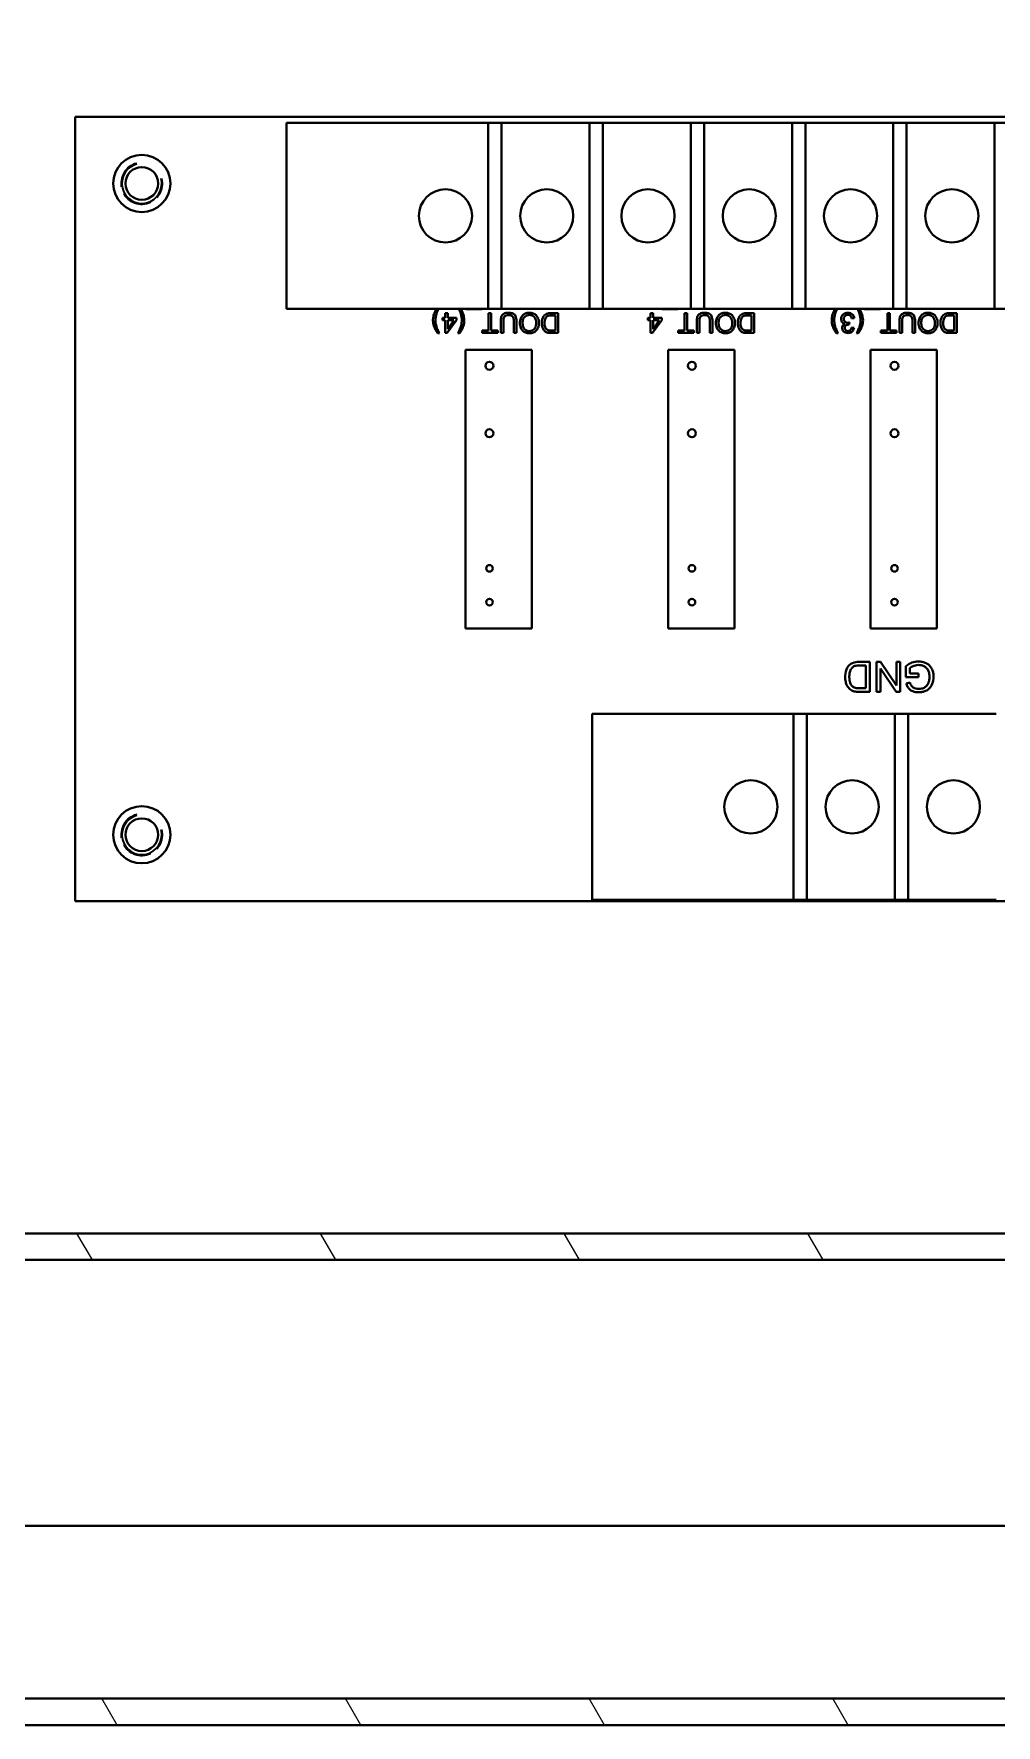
# Model space of a CAD drawing. Header units: millimetres. Extents: x 0 to 5945, y 0 to 4205.
# Drawn here: x 1571.6 to 1644, y 251.5 to 378.8 of the extents above; entities that cross this region are included whole.
import ezdxf

# ---------------------------------------------------------------- set-up
doc = ezdxf.new("R2010")
doc.units = ezdxf.units.MM
doc.header["$LTSCALE"] = 5
doc.linetypes.add('DASHED', pattern=[0.2067, 0.1654, -0.0413])
for name, color, linetype, lineweight in [('가려진 것(ISO)', 2, 'DASHED', 18), ('가시적인 것(ISO)', 3, 'Continuous', 40), ('가시적인 좁은 것(ISO)', 3, 'Continuous', 35), ('해치(ISO)', 7, 'Continuous', 18)]:
    doc.layers.add(name, color=color, linetype=linetype, lineweight=lineweight)

msp = doc.modelspace()

# ---------------------------------------------------------------- hatches: boundary and pattern name
at = {"layer": '해치(ISO)'}
h = msp.add_hatch(dxfattribs=at)
h.set_pattern_fill('ANSI31', color=256, scale=127, angle=75.00018, style=0)
h.set_pattern_definition([(120.0002, (0, 0), (-13.74813, -7.93754), [])])
h.paths.add_polyline_path([(1491.737, 251.541), (2021.737, 251.541), (2021.737, 921.541), (1491.737, 921.541), (1491.737, 861.541), (1491.737, 801.541), (1491.737, 371.541), (1491.737, 311.541)])
h.paths.add_polyline_path([(1493.737, 919.541), (2019.737, 919.541), (2019.737, 253.541), (1493.737, 253.541)], flags=0)
h.paths.add_polyline_path([(1526.737, 286.541), (1986.737, 286.541), (1986.737, 342.041), (1986.737, 361.041), (1986.737, 812.041), (1986.737, 831.041), (1986.737, 886.541), (1526.737, 886.541)])
h.paths.add_polyline_path([(1528.737, 884.541), (1984.737, 884.541), (1984.737, 831.041), (1984.737, 812.041), (1984.737, 361.041), (1984.737, 342.041), (1984.737, 288.541), (1528.737, 288.541)], flags=0)

# ---------------------------------------------------------------- linework, layer by layer
at = {"layer": '가려진 것(ISO)', "ltscale": 2.839803}
for centre in [(1579.737, 367.541), (1579.737, 318.541)]:
    msp.add_arc(centre, 1.582, 103.90743, 13.90743, dxfattribs=at)
at = {"layer": '가시적인 것(ISO)'}
for p, q in [((1574.737, 372.541), (1574.737, 313.541)), ((1744.737, 372.541), (1574.737, 372.541)), ((1605.807, 372.101), (1590.637, 372.101)), ((1590.637, 372.101), (1590.637, 358.101)), ((1605.807, 372.101), (1605.807, 358.101)), ((1606.807, 372.101), (1605.807, 372.101)), ((1606.807, 358.101), (1606.807, 372.101)), ((1613.427, 372.101), (1606.807, 372.101)), ((1613.427, 372.101), (1613.427, 358.101)), ((1614.427, 372.101), (1613.427, 372.101)), ((1614.427, 358.101), (1614.427, 372.101)), ((1621.047, 372.101), (1614.427, 372.101)), ((1621.047, 372.101), (1621.047, 358.101)), ((1622.047, 372.101), (1621.047, 372.101)), ((1622.047, 358.101), (1622.047, 372.101)), ((1628.667, 372.101), (1622.047, 372.101)), ((1628.667, 372.101), (1628.667, 358.101)), ((1629.667, 372.101), (1628.667, 372.101)), ((1629.667, 358.101), (1629.667, 372.101)), ((1636.287, 372.101), (1629.667, 372.101)), ((1636.287, 372.101), (1636.287, 358.101)), ((1637.287, 372.101), (1636.287, 372.101)), ((1637.287, 358.101), (1637.287, 372.101)), ((1643.907, 372.101), (1637.287, 372.101)), ((1643.907, 372.101), (1643.907, 358.101)), ((1644.907, 372.101), (1643.907, 372.101)), ((1590.637, 358.101), (1605.807, 358.101)), ((1602.759, 357.791), (1602.575, 357.791)), ((1602.575, 357.791), (1602.575, 357.432)), ((1602.759, 357.432), (1602.759, 357.791)), ((1604.109, 358.101), (1604.109, 358.075)), ((1604.109, 358.075), (1605.33, 358.075)), ((1605.33, 358.075), (1605.33, 358.101)), ((1605.807, 358.101), (1606.807, 358.101)), ((1606.036, 357.791), (1605.837, 357.791)), ((1605.837, 357.791), (1605.837, 356.468)), ((1606.036, 356.468), (1606.036, 357.791)), ((1606.807, 358.101), (1613.427, 358.101)), ((1611.075, 357.791), (1610.534, 357.791)), ((1610.556, 357.614), (1610.877, 357.614)), ((1610.877, 357.614), (1610.877, 356.468)), ((1611.075, 356.291), (1611.075, 357.791)), ((1613.427, 358.101), (1614.427, 358.101)), ((1614.427, 358.101), (1621.047, 358.101)), ((1618.207, 357.791), (1618.022, 357.791)), ((1618.022, 357.791), (1618.022, 357.432)), ((1618.207, 357.432), (1618.207, 357.791)), ((1618.859, 358.101), (1618.859, 358.075)), ((1618.859, 358.075), (1620.08, 358.075)), ((1620.08, 358.075), (1620.08, 358.101)), ((1620.786, 357.791), (1620.587, 357.791)), ((1620.587, 357.791), (1620.587, 356.468)), ((1620.786, 356.468), (1620.786, 357.791)), ((1621.047, 358.101), (1622.047, 358.101)), ((1622.047, 358.101), (1628.667, 358.101)), ((1625.825, 357.791), (1625.284, 357.791)), ((1625.306, 357.614), (1625.627, 357.614)), ((1625.627, 357.614), (1625.627, 356.468)), ((1625.825, 356.291), (1625.825, 357.791)), ((1628.667, 358.101), (1629.667, 358.101)), ((1629.667, 358.101), (1636.287, 358.101)), ((1634.109, 358.101), (1634.109, 358.075)), ((1634.109, 358.075), (1635.33, 358.075)), ((1635.33, 358.075), (1635.33, 358.101)), ((1636.036, 357.791), (1635.837, 357.791)), ((1635.837, 357.791), (1635.837, 356.468)), ((1636.036, 356.468), (1636.036, 357.791)), ((1636.287, 358.101), (1637.287, 358.101)), ((1637.287, 358.101), (1643.907, 358.101)), ((1641.075, 357.791), (1640.534, 357.791)), ((1640.556, 357.614), (1640.877, 357.614)), ((1640.877, 357.614), (1640.877, 356.468)), ((1641.075, 356.291), (1641.075, 357.791)), ((1643.907, 358.101), (1644.907, 358.101)), ((1602.575, 357.432), (1602.373, 357.432)), ((1602.373, 357.432), (1602.373, 357.263)), ((1602.373, 357.263), (1602.575, 357.263)), ((1602.575, 357.263), (1602.575, 356.291)), ((1602.726, 356.291), (1603.41, 357.263)), ((1603.41, 357.432), (1602.759, 357.432)), ((1602.759, 356.586), (1602.759, 357.263)), ((1602.759, 357.263), (1603.229, 357.263)), ((1603.229, 357.263), (1602.759, 356.586)), ((1603.41, 357.263), (1603.41, 357.432)), ((1605.837, 356.468), (1605.341, 356.468)), ((1605.341, 356.468), (1605.341, 356.291)), ((1606.53, 356.468), (1606.036, 356.468)), ((1606.53, 356.291), (1606.53, 356.468)), ((1606.748, 357.158), (1606.748, 356.291)), ((1606.947, 356.291), (1606.947, 357.157)), ((1607.729, 357.157), (1607.729, 356.291)), ((1607.928, 356.291), (1607.928, 357.158)), ((1610.877, 356.468), (1610.561, 356.468)), ((1618.022, 357.432), (1617.82, 357.432)), ((1617.82, 357.432), (1617.82, 357.263)), ((1617.82, 357.263), (1618.022, 357.263)), ((1618.022, 357.263), (1618.022, 356.291)), ((1618.173, 356.291), (1618.857, 357.263)), ((1618.857, 357.432), (1618.207, 357.432)), ((1618.207, 356.586), (1618.207, 357.263)), ((1618.207, 357.263), (1618.676, 357.263)), ((1618.676, 357.263), (1618.207, 356.586)), ((1618.857, 357.263), (1618.857, 357.432)), ((1620.587, 356.468), (1620.091, 356.468)), ((1620.091, 356.468), (1620.091, 356.291)), ((1621.28, 356.468), (1620.786, 356.468)), ((1621.28, 356.291), (1621.28, 356.468)), ((1621.498, 357.158), (1621.498, 356.291)), ((1621.697, 356.291), (1621.697, 357.157)), ((1622.479, 357.157), (1622.479, 356.291)), ((1622.678, 356.291), (1622.678, 357.158)), ((1625.627, 356.468), (1625.311, 356.468)), ((1632.965, 356.919), (1632.984, 357.08)), ((1633.33, 356.674), (1633.146, 356.707)), ((1633.164, 357.369), (1633.348, 357.393)), ((1635.837, 356.468), (1635.341, 356.468)), ((1635.341, 356.468), (1635.341, 356.291)), ((1636.53, 356.468), (1636.036, 356.468)), ((1636.53, 356.291), (1636.53, 356.468)), ((1636.748, 357.158), (1636.748, 356.291)), ((1636.947, 356.291), (1636.947, 357.157)), ((1637.729, 357.157), (1637.729, 356.291)), ((1637.928, 356.291), (1637.928, 357.158)), ((1640.877, 356.468), (1640.561, 356.468)), ((1602.013, 356.266), (1602.144, 356.266)), ((1602.575, 356.291), (1602.726, 356.291)), ((1603.511, 356.266), (1603.643, 356.266)), ((1605.341, 356.291), (1606.53, 356.291)), ((1606.748, 356.291), (1606.947, 356.291)), ((1607.729, 356.291), (1607.928, 356.291)), ((1610.559, 356.291), (1611.075, 356.291)), ((1618.022, 356.291), (1618.173, 356.291)), ((1620.091, 356.291), (1621.28, 356.291)), ((1621.498, 356.291), (1621.697, 356.291)), ((1622.479, 356.291), (1622.678, 356.291)), ((1625.309, 356.291), (1625.825, 356.291)), ((1632.013, 356.266), (1632.144, 356.266)), ((1633.511, 356.266), (1633.643, 356.266)), ((1635.341, 356.291), (1636.53, 356.291)), ((1636.748, 356.291), (1636.947, 356.291)), ((1637.729, 356.291), (1637.928, 356.291)), ((1640.559, 356.291), (1641.075, 356.291)), ((1609.094, 355.033), (1604.098, 355.033)), ((1604.098, 355.033), (1604.098, 334.043)), ((1609.094, 334.043), (1609.094, 355.033)), ((1624.334, 355.033), (1619.338, 355.033)), ((1619.338, 355.033), (1619.338, 334.043)), ((1624.334, 334.043), (1624.334, 355.033)), ((1639.574, 355.033), (1634.578, 355.033)), ((1634.578, 355.033), (1634.578, 334.043)), ((1639.574, 334.043), (1639.574, 355.033)), ((1604.098, 334.043), (1609.094, 334.043)), ((1619.338, 334.043), (1624.334, 334.043)), ((1634.578, 334.043), (1639.574, 334.043)), ((1634.529, 331.541), (1633.716, 331.541)), ((1633.75, 331.275), (1634.23, 331.275)), ((1634.23, 331.275), (1634.23, 329.557)), ((1634.529, 329.291), (1634.529, 331.541)), ((1635.333, 331.541), (1635.028, 331.541)), ((1635.028, 331.541), (1635.028, 329.291)), ((1635.313, 329.291), (1635.313, 331.057)), ((1635.313, 331.057), (1636.496, 329.291)), ((1636.516, 329.775), (1635.333, 331.541)), ((1636.801, 331.541), (1636.516, 331.541)), ((1636.516, 331.541), (1636.516, 329.775)), ((1636.801, 329.291), (1636.801, 331.541)), ((1637.238, 331.227), (1637.238, 330.394)), ((1637.53, 330.66), (1637.53, 331.076)), ((1637.238, 330.394), (1638.19, 330.394)), ((1637.54, 329.994), (1637.273, 329.92)), ((1638.19, 330.66), (1637.53, 330.66)), ((1638.19, 330.394), (1638.19, 330.66)), ((1633.754, 329.291), (1634.529, 329.291)), ((1634.23, 329.557), (1633.757, 329.557)), ((1635.028, 329.291), (1635.313, 329.291)), ((1636.496, 329.291), (1636.801, 329.291)), ((1613.637, 327.631), (1613.637, 313.631)), ((1628.787, 327.631), (1613.637, 327.631)), ((1628.787, 327.631), (1628.787, 313.631)), ((1629.787, 327.631), (1628.787, 327.631)), ((1629.787, 313.631), (1629.787, 327.631)), ((1636.407, 327.631), (1629.787, 327.631)), ((1636.407, 327.631), (1636.407, 313.631)), ((1637.407, 327.631), (1636.407, 327.631)), ((1637.407, 313.631), (1637.407, 327.631)), ((1644.027, 327.631), (1637.407, 327.631)), ((1574.737, 313.541), (1744.737, 313.541)), ((1613.637, 313.631), (1628.787, 313.631)), ((1628.787, 313.631), (1629.787, 313.631)), ((1629.787, 313.631), (1636.407, 313.631)), ((1636.407, 313.631), (1637.407, 313.631)), ((1637.407, 313.631), (1644.027, 313.631)), ((1984.737, 288.541), (1528.737, 288.541)), ((1526.737, 286.541), (1986.737, 286.541)), ((1506.737, 266.541), (2006.737, 266.541)), ((2019.737, 253.541), (1493.737, 253.541)), ((1491.737, 251.541), (2021.737, 251.541))]:
    msp.add_line(p, q, dxfattribs=at)
for centre, radius in [((1579.737, 367.541), 2.15), ((1579.737, 367.541), 1.23), ((1602.587, 365.101), 2), ((1610.207, 365.101), 2), ((1617.827, 365.101), 2), ((1625.447, 365.101), 2), ((1633.067, 365.101), 2), ((1640.687, 365.101), 2), ((1605.897, 353.821), 0.3), ((1621.137, 353.821), 0.3), ((1636.377, 353.821), 0.3), ((1605.897, 348.741), 0.3), ((1621.137, 348.741), 0.3), ((1636.377, 348.741), 0.3), ((1605.897, 338.581), 0.25), ((1621.137, 338.581), 0.25), ((1636.377, 338.581), 0.25), ((1605.897, 336.041), 0.25), ((1621.137, 336.041), 0.25), ((1636.377, 336.041), 0.25), ((1625.567, 320.631), 2), ((1633.187, 320.631), 2), ((1640.807, 320.631), 2), ((1579.737, 318.541), 2.15), ((1579.737, 318.541), 1.23)]:
    msp.add_circle(centre, radius, dxfattribs=at)
for points, knots in [([(1601.919, 358.101), (1601.854, 358.001), (1601.8, 357.893), (1601.72, 357.699), (1601.649, 357.511), (1601.649, 357.248)], [-0.18320138, -0.18320138, -0.18320138, -0.18320138, -0.07877987, -0.07877987, 0, 0, 0, 0]), ([(1601.839, 357.249), (1601.839, 357.417), (1601.865, 357.581), (1601.954, 357.866), (1602.006, 357.986), (1602.068, 358.101)], [-0.104711415, -0.104711415, -0.104711415, -0.104711415, -0.054433223, -0.054433223, -0.015162015, -0.015162015, -0.015162015, -0.015162015]), ([(1603.587, 358.101), (1603.649, 357.986), (1603.702, 357.866), (1603.79, 357.581), (1603.817, 357.417), (1603.817, 357.249)], [-0.089563057, -0.089563057, -0.089563057, -0.089563057, -0.05028586, -0.05028586, 0, 0, 0, 0]), ([(1604.006, 357.248), (1604.006, 357.433), (1603.971, 357.611), (1603.877, 357.84), (1603.825, 357.963), (1603.736, 358.101)], [-0.23398503, -0.23398503, -0.23398503, -0.23398503, -0.07176238, -0.07176238, -0.01691997, -0.01691997, -0.01691997, -0.01691997]), ([(1607.335, 357.816), (1607.271, 357.816), (1607.206, 357.811), (1607.09, 357.784), (1607.039, 357.766), (1606.97, 357.725), (1606.912, 357.689), (1606.822, 357.576), (1606.799, 357.524), (1606.757, 357.379), (1606.748, 357.268), (1606.748, 357.158)], [-0.18273953, -0.18273953, -0.18273953, -0.18273953, -0.1243095, -0.1243095, -0.07427815, -0.07427815, -0.05146261, -0.05146261, -0.03295608, -0.03295608, 0, 0, 0, 0]), ([(1606.947, 357.157), (1606.947, 357.219), (1606.95, 357.285), (1606.969, 357.392), (1606.981, 357.439), (1607.018, 357.512), (1607.036, 357.536), (1607.088, 357.58), (1607.122, 357.598), (1607.219, 357.63), (1607.288, 357.637), (1607.352, 357.637)], [-0.065805442, -0.065805442, -0.065805442, -0.065805442, -0.050622566, -0.050622566, -0.039512251, -0.039512251, -0.0306635, -0.0306635, -0.019156754, -0.019156754, 0, 0, 0, 0]), ([(1607.928, 357.158), (1607.928, 357.232), (1607.924, 357.309), (1607.903, 357.438), (1607.888, 357.497), (1607.841, 357.599), (1607.81, 357.642), (1607.74, 357.707), (1607.692, 357.744), (1607.527, 357.805), (1607.428, 357.816), (1607.335, 357.816)], [-0.16664281, -0.16664281, -0.16664281, -0.16664281, -0.12031697, -0.12031697, -0.08492024, -0.08492024, -0.05275257, -0.05275257, -0.02815804, -0.02815804, 0, 0, 0, 0]), ([(1607.352, 357.637), (1607.393, 357.637), (1607.434, 357.633), (1607.519, 357.612), (1607.552, 357.596), (1607.606, 357.564), (1607.632, 357.541), (1607.683, 357.475), (1607.697, 357.437), (1607.724, 357.337), (1607.729, 357.244), (1607.729, 357.157)], [-0.055272304, -0.055272304, -0.055272304, -0.055272304, -0.050069664, -0.050069664, -0.044186315, -0.044186315, -0.036500059, -0.036500059, -0.026225021, -0.026225021, 0, 0, 0, 0]), ([(1608.903, 357.816), (1608.85, 357.816), (1608.797, 357.811), (1608.693, 357.789), (1608.644, 357.773), (1608.493, 357.705), (1608.43, 357.65), (1608.327, 357.547), (1608.282, 357.465), (1608.206, 357.281), (1608.186, 357.164), (1608.186, 357.043)], [-0.080528144, -0.080528144, -0.080528144, -0.080528144, -0.075447995, -0.075447995, -0.070426102, -0.070426102, -0.059696953, -0.059696953, -0.036044141, -0.036044141, 0, 0, 0, 0]), ([(1608.391, 357.041), (1608.391, 357.144), (1608.405, 357.251), (1608.474, 357.415), (1608.513, 357.467), (1608.599, 357.552), (1608.649, 357.585), (1608.768, 357.635), (1608.836, 357.646), (1608.904, 357.646)], [-0.08165834, -0.08165834, -0.08165834, -0.08165834, -0.056858224, -0.056858224, -0.038828354, -0.038828354, -0.020596198, -0.020596198, 0, 0, 0, 0]), ([(1609.621, 357.061), (1609.621, 357.121), (1609.615, 357.181), (1609.59, 357.299), (1609.572, 357.355), (1609.52, 357.471), (1609.477, 357.547), (1609.342, 357.68), (1609.268, 357.729), (1609.098, 357.8), (1609.002, 357.816), (1608.903, 357.816)], [-0.14192818, -0.14192818, -0.14192818, -0.14192818, -0.11405002, -0.11405002, -0.08635519, -0.08635519, -0.05547227, -0.05547227, -0.02951929, -0.02951929, 0, 0, 0, 0]), ([(1608.904, 357.646), (1608.94, 357.646), (1608.975, 357.643), (1609.043, 357.63), (1609.075, 357.62), (1609.165, 357.582), (1609.217, 357.545), (1609.295, 357.466), (1609.338, 357.413), (1609.404, 357.246), (1609.417, 357.154), (1609.417, 357.063)], [-0.13049479, -0.13049479, -0.13049479, -0.13049479, -0.1101568, -0.1101568, -0.09082187, -0.09082187, -0.05382285, -0.05382285, -0.02726036, -0.02726036, 0, 0, 0, 0]), ([(1610.534, 357.791), (1610.437, 357.791), (1610.311, 357.781), (1610.137, 357.709), (1610.087, 357.675), (1609.993, 357.581), (1609.946, 357.521), (1609.844, 357.269), (1609.835, 357.126), (1609.835, 357.033)], [-0.10130445, -0.10130445, -0.10130445, -0.10130445, -0.06604013, -0.06604013, -0.04670738, -0.04670738, -0.02773038, -0.02773038, 0, 0, 0, 0]), ([(1610.189, 357.509), (1610.207, 357.526), (1610.226, 357.541), (1610.276, 357.57), (1610.305, 357.581), (1610.386, 357.607), (1610.468, 357.614), (1610.556, 357.614)], [-0.039721336, -0.039721336, -0.039721336, -0.039721336, -0.034047668, -0.034047668, -0.026376668, -0.026376668, 0, 0, 0, 0]), ([(1622.085, 357.816), (1622.021, 357.816), (1621.956, 357.811), (1621.84, 357.784), (1621.789, 357.766), (1621.72, 357.725), (1621.662, 357.689), (1621.572, 357.576), (1621.549, 357.524), (1621.507, 357.379), (1621.498, 357.268), (1621.498, 357.158)], [-0.18273953, -0.18273953, -0.18273953, -0.18273953, -0.1243095, -0.1243095, -0.07427815, -0.07427815, -0.05146261, -0.05146261, -0.03295608, -0.03295608, 0, 0, 0, 0]), ([(1621.697, 357.157), (1621.697, 357.219), (1621.7, 357.285), (1621.719, 357.392), (1621.731, 357.439), (1621.768, 357.512), (1621.786, 357.536), (1621.838, 357.58), (1621.872, 357.598), (1621.969, 357.63), (1622.038, 357.637), (1622.102, 357.637)], [-0.065805442, -0.065805442, -0.065805442, -0.065805442, -0.050622566, -0.050622566, -0.039512251, -0.039512251, -0.0306635, -0.0306635, -0.019156754, -0.019156754, 0, 0, 0, 0]), ([(1622.678, 357.158), (1622.678, 357.232), (1622.674, 357.309), (1622.653, 357.438), (1622.638, 357.497), (1622.591, 357.599), (1622.56, 357.642), (1622.49, 357.707), (1622.442, 357.744), (1622.277, 357.805), (1622.178, 357.816), (1622.085, 357.816)], [-0.16664281, -0.16664281, -0.16664281, -0.16664281, -0.12031697, -0.12031697, -0.08492024, -0.08492024, -0.05275257, -0.05275257, -0.02815804, -0.02815804, 0, 0, 0, 0]), ([(1622.102, 357.637), (1622.143, 357.637), (1622.184, 357.633), (1622.269, 357.612), (1622.302, 357.596), (1622.356, 357.564), (1622.382, 357.541), (1622.433, 357.475), (1622.447, 357.437), (1622.474, 357.337), (1622.479, 357.244), (1622.479, 357.157)], [-0.055272304, -0.055272304, -0.055272304, -0.055272304, -0.050069664, -0.050069664, -0.044186315, -0.044186315, -0.036500059, -0.036500059, -0.026225021, -0.026225021, 0, 0, 0, 0]), ([(1623.653, 357.816), (1623.6, 357.816), (1623.547, 357.811), (1623.443, 357.789), (1623.394, 357.773), (1623.243, 357.705), (1623.18, 357.65), (1623.077, 357.547), (1623.032, 357.465), (1622.956, 357.281), (1622.936, 357.164), (1622.936, 357.043)], [-0.080528144, -0.080528144, -0.080528144, -0.080528144, -0.075447995, -0.075447995, -0.070426102, -0.070426102, -0.059696953, -0.059696953, -0.036044141, -0.036044141, 0, 0, 0, 0]), ([(1623.141, 357.041), (1623.141, 357.144), (1623.155, 357.251), (1623.224, 357.415), (1623.263, 357.467), (1623.349, 357.552), (1623.399, 357.585), (1623.518, 357.635), (1623.586, 357.646), (1623.654, 357.646)], [-0.08165834, -0.08165834, -0.08165834, -0.08165834, -0.056858224, -0.056858224, -0.038828354, -0.038828354, -0.020596198, -0.020596198, 0, 0, 0, 0]), ([(1624.371, 357.061), (1624.371, 357.121), (1624.365, 357.181), (1624.34, 357.299), (1624.322, 357.355), (1624.27, 357.471), (1624.227, 357.547), (1624.092, 357.68), (1624.018, 357.729), (1623.848, 357.8), (1623.752, 357.816), (1623.653, 357.816)], [-0.14192818, -0.14192818, -0.14192818, -0.14192818, -0.11405002, -0.11405002, -0.08635519, -0.08635519, -0.05547227, -0.05547227, -0.02951929, -0.02951929, 0, 0, 0, 0]), ([(1623.654, 357.646), (1623.69, 357.646), (1623.725, 357.643), (1623.793, 357.63), (1623.825, 357.62), (1623.915, 357.582), (1623.967, 357.545), (1624.045, 357.466), (1624.088, 357.413), (1624.154, 357.246), (1624.167, 357.154), (1624.167, 357.063)], [-0.13049479, -0.13049479, -0.13049479, -0.13049479, -0.1101568, -0.1101568, -0.09082187, -0.09082187, -0.05382285, -0.05382285, -0.02726036, -0.02726036, 0, 0, 0, 0]), ([(1625.284, 357.791), (1625.187, 357.791), (1625.061, 357.781), (1624.887, 357.709), (1624.837, 357.675), (1624.743, 357.581), (1624.696, 357.521), (1624.594, 357.269), (1624.585, 357.126), (1624.585, 357.033)], [-0.10130445, -0.10130445, -0.10130445, -0.10130445, -0.06604013, -0.06604013, -0.04670738, -0.04670738, -0.02773038, -0.02773038, 0, 0, 0, 0]), ([(1624.939, 357.509), (1624.957, 357.526), (1624.976, 357.541), (1625.026, 357.57), (1625.055, 357.581), (1625.136, 357.607), (1625.218, 357.614), (1625.306, 357.614)], [-0.039721336, -0.039721336, -0.039721336, -0.039721336, -0.034047668, -0.034047668, -0.026376668, -0.026376668, 0, 0, 0, 0]), ([(1631.919, 358.101), (1631.854, 358.001), (1631.8, 357.893), (1631.72, 357.699), (1631.649, 357.511), (1631.649, 357.248)], [-0.18320138, -0.18320138, -0.18320138, -0.18320138, -0.07877987, -0.07877987, 0, 0, 0, 0]), ([(1631.839, 357.249), (1631.839, 357.417), (1631.865, 357.581), (1631.954, 357.866), (1632.006, 357.986), (1632.068, 358.101)], [-0.104711415, -0.104711415, -0.104711415, -0.104711415, -0.054433223, -0.054433223, -0.015162015, -0.015162015, -0.015162015, -0.015162015]), ([(1632.871, 357.816), (1632.832, 357.816), (1632.793, 357.813), (1632.718, 357.798), (1632.683, 357.788), (1632.583, 357.744), (1632.531, 357.703), (1632.453, 357.622), (1632.421, 357.575), (1632.376, 357.467), (1632.366, 357.408), (1632.366, 357.347)], [-0.069859078, -0.069859078, -0.069859078, -0.069859078, -0.0607385, -0.0607385, -0.052172265, -0.052172265, -0.035201176, -0.035201176, -0.018186418, -0.018186418, 0, 0, 0, 0]), ([(1632.561, 357.351), (1632.561, 357.374), (1632.563, 357.396), (1632.572, 357.44), (1632.578, 357.46), (1632.605, 357.522), (1632.631, 357.555), (1632.683, 357.606), (1632.714, 357.627), (1632.788, 357.657), (1632.828, 357.664), (1632.87, 357.664)], [-0.044805165, -0.044805165, -0.044805165, -0.044805165, -0.039537559, -0.039537559, -0.034525262, -0.034525262, -0.023876145, -0.023876145, -0.012496818, -0.012496818, 0, 0, 0, 0]), ([(1632.87, 357.664), (1632.9, 357.664), (1632.93, 357.66), (1632.987, 357.642), (1633.012, 357.629), (1633.067, 357.588), (1633.089, 357.561), (1633.135, 357.483), (1633.153, 357.424), (1633.164, 357.369)], [-0.042769562, -0.042769562, -0.042769562, -0.042769562, -0.034812385, -0.034812385, -0.02718734, -0.02718734, -0.01690671, -0.01690671, 0, 0, 0, 0]), ([(1633.348, 357.393), (1633.343, 357.449), (1633.329, 357.503), (1633.283, 357.603), (1633.253, 357.647), (1633.171, 357.727), (1633.124, 357.758), (1633.007, 357.806), (1632.94, 357.816), (1632.871, 357.816)], [-0.068850888, -0.068850888, -0.068850888, -0.068850888, -0.052957895, -0.052957895, -0.037669919, -0.037669919, -0.020559251, -0.020559251, 0, 0, 0, 0]), ([(1633.587, 358.101), (1633.649, 357.986), (1633.702, 357.866), (1633.79, 357.581), (1633.817, 357.417), (1633.817, 357.249)], [-0.089563057, -0.089563057, -0.089563057, -0.089563057, -0.05028586, -0.05028586, 0, 0, 0, 0]), ([(1634.006, 357.248), (1634.006, 357.433), (1633.971, 357.611), (1633.877, 357.84), (1633.825, 357.963), (1633.736, 358.101)], [-0.23398503, -0.23398503, -0.23398503, -0.23398503, -0.07176238, -0.07176238, -0.01691997, -0.01691997, -0.01691997, -0.01691997]), ([(1637.335, 357.816), (1637.271, 357.816), (1637.206, 357.811), (1637.09, 357.784), (1637.039, 357.766), (1636.97, 357.725), (1636.912, 357.689), (1636.822, 357.576), (1636.799, 357.524), (1636.757, 357.379), (1636.748, 357.268), (1636.748, 357.158)], [-0.18273953, -0.18273953, -0.18273953, -0.18273953, -0.1243095, -0.1243095, -0.07427815, -0.07427815, -0.05146261, -0.05146261, -0.03295608, -0.03295608, 0, 0, 0, 0]), ([(1636.947, 357.157), (1636.947, 357.219), (1636.95, 357.285), (1636.969, 357.392), (1636.981, 357.439), (1637.018, 357.512), (1637.036, 357.536), (1637.088, 357.58), (1637.122, 357.598), (1637.219, 357.63), (1637.288, 357.637), (1637.352, 357.637)], [-0.065805442, -0.065805442, -0.065805442, -0.065805442, -0.050622566, -0.050622566, -0.039512251, -0.039512251, -0.0306635, -0.0306635, -0.019156754, -0.019156754, 0, 0, 0, 0]), ([(1637.928, 357.158), (1637.928, 357.232), (1637.924, 357.309), (1637.903, 357.438), (1637.888, 357.497), (1637.841, 357.599), (1637.81, 357.642), (1637.74, 357.707), (1637.692, 357.744), (1637.527, 357.805), (1637.428, 357.816), (1637.335, 357.816)], [-0.16664281, -0.16664281, -0.16664281, -0.16664281, -0.12031697, -0.12031697, -0.08492024, -0.08492024, -0.05275257, -0.05275257, -0.02815804, -0.02815804, 0, 0, 0, 0]), ([(1637.352, 357.637), (1637.393, 357.637), (1637.434, 357.633), (1637.519, 357.612), (1637.552, 357.596), (1637.606, 357.564), (1637.632, 357.541), (1637.683, 357.475), (1637.697, 357.437), (1637.724, 357.337), (1637.729, 357.244), (1637.729, 357.157)], [-0.055272304, -0.055272304, -0.055272304, -0.055272304, -0.050069664, -0.050069664, -0.044186315, -0.044186315, -0.036500059, -0.036500059, -0.026225021, -0.026225021, 0, 0, 0, 0]), ([(1638.903, 357.816), (1638.85, 357.816), (1638.797, 357.811), (1638.693, 357.789), (1638.644, 357.773), (1638.493, 357.705), (1638.43, 357.65), (1638.327, 357.547), (1638.282, 357.465), (1638.206, 357.281), (1638.186, 357.164), (1638.186, 357.043)], [-0.080528144, -0.080528144, -0.080528144, -0.080528144, -0.075447995, -0.075447995, -0.070426102, -0.070426102, -0.059696953, -0.059696953, -0.036044141, -0.036044141, 0, 0, 0, 0]), ([(1638.391, 357.041), (1638.391, 357.144), (1638.405, 357.251), (1638.474, 357.415), (1638.513, 357.467), (1638.599, 357.552), (1638.649, 357.585), (1638.768, 357.635), (1638.836, 357.646), (1638.904, 357.646)], [-0.08165834, -0.08165834, -0.08165834, -0.08165834, -0.056858224, -0.056858224, -0.038828354, -0.038828354, -0.020596198, -0.020596198, 0, 0, 0, 0]), ([(1639.621, 357.061), (1639.621, 357.121), (1639.615, 357.181), (1639.59, 357.299), (1639.572, 357.355), (1639.52, 357.471), (1639.477, 357.547), (1639.342, 357.68), (1639.268, 357.729), (1639.098, 357.8), (1639.002, 357.816), (1638.903, 357.816)], [-0.14192818, -0.14192818, -0.14192818, -0.14192818, -0.11405002, -0.11405002, -0.08635519, -0.08635519, -0.05547227, -0.05547227, -0.02951929, -0.02951929, 0, 0, 0, 0]), ([(1638.904, 357.646), (1638.94, 357.646), (1638.975, 357.643), (1639.043, 357.63), (1639.075, 357.62), (1639.165, 357.582), (1639.217, 357.545), (1639.295, 357.466), (1639.338, 357.413), (1639.404, 357.246), (1639.417, 357.154), (1639.417, 357.063)], [-0.13049479, -0.13049479, -0.13049479, -0.13049479, -0.1101568, -0.1101568, -0.09082187, -0.09082187, -0.05382285, -0.05382285, -0.02726036, -0.02726036, 0, 0, 0, 0]), ([(1640.534, 357.791), (1640.437, 357.791), (1640.311, 357.781), (1640.137, 357.709), (1640.087, 357.675), (1639.993, 357.581), (1639.946, 357.521), (1639.844, 357.269), (1639.835, 357.126), (1639.835, 357.033)], [-0.10130445, -0.10130445, -0.10130445, -0.10130445, -0.06604013, -0.06604013, -0.04670738, -0.04670738, -0.02773038, -0.02773038, 0, 0, 0, 0]), ([(1640.189, 357.509), (1640.207, 357.526), (1640.226, 357.541), (1640.276, 357.57), (1640.305, 357.581), (1640.386, 357.607), (1640.468, 357.614), (1640.556, 357.614)], [-0.039721336, -0.039721336, -0.039721336, -0.039721336, -0.034047668, -0.034047668, -0.026376668, -0.026376668, 0, 0, 0, 0]), ([(1601.649, 357.248), (1601.649, 357.168), (1601.655, 357.088), (1601.682, 356.932), (1601.702, 356.856), (1601.728, 356.782)], [-0.047648474, -0.047648474, -0.047648474, -0.047648474, -0.023651553, -0.023651553, 0, 0, 0, 0]), ([(1601.728, 356.782), (1601.76, 356.692), (1601.8, 356.606), (1601.895, 356.434), (1601.951, 356.348), (1602.013, 356.266)], [-0.05910636, -0.05910636, -0.05910636, -0.05910636, -0.030703919, -0.030703919, 0, 0, 0, 0]), ([(1601.882, 356.867), (1601.868, 356.93), (1601.857, 356.994), (1601.842, 357.121), (1601.839, 357.185), (1601.839, 357.249)], [-0.038553571, -0.038553571, -0.038553571, -0.038553571, -0.019211739, -0.019211739, 0, 0, 0, 0]), ([(1601.979, 356.572), (1601.959, 356.62), (1601.94, 356.668), (1601.908, 356.766), (1601.894, 356.817), (1601.882, 356.867)], [-0.031121183, -0.031121183, -0.031121183, -0.031121183, -0.015625736, -0.015625736, 0, 0, 0, 0]), ([(1602.144, 356.266), (1602.11, 356.324), (1602.073, 356.39), (1602.021, 356.486), (1601.996, 356.534), (1601.979, 356.572)], [-0.03315715, -0.03315715, -0.03315715, -0.03315715, -0.012487925, -0.012487925, 0, 0, 0, 0]), ([(1603.675, 356.57), (1603.658, 356.532), (1603.633, 356.484), (1603.582, 356.389), (1603.545, 356.324), (1603.511, 356.266)], [-0.03227518, -0.03227518, -0.03227518, -0.03227518, -0.020067032, -0.020067032, 0, 0, 0, 0]), ([(1603.643, 356.266), (1603.704, 356.348), (1603.761, 356.434), (1603.856, 356.606), (1603.896, 356.692), (1603.928, 356.782)], [-0.059111667, -0.059111667, -0.059111667, -0.059111667, -0.028404991, -0.028404991, 0, 0, 0, 0]), ([(1603.773, 356.865), (1603.761, 356.814), (1603.747, 356.764), (1603.714, 356.665), (1603.696, 356.617), (1603.675, 356.57)], [-0.031153651, -0.031153651, -0.031153651, -0.031153651, -0.015451435, -0.015451435, 0, 0, 0, 0]), ([(1603.817, 357.249), (1603.817, 357.185), (1603.813, 357.121), (1603.799, 356.992), (1603.788, 356.928), (1603.773, 356.865)], [-0.038780084, -0.038780084, -0.038780084, -0.038780084, -0.019454383, -0.019454383, 0, 0, 0, 0]), ([(1603.928, 356.782), (1603.954, 356.856), (1603.974, 356.932), (1604, 357.088), (1604.006, 357.168), (1604.006, 357.248)], [-0.047648366, -0.047648366, -0.047648366, -0.047648366, -0.023996867, -0.023996867, 0, 0, 0, 0]), ([(1608.186, 357.043), (1608.186, 356.978), (1608.192, 356.913), (1608.216, 356.79), (1608.234, 356.731), (1608.302, 356.573), (1608.356, 356.508), (1608.478, 356.384), (1608.565, 356.341), (1608.708, 356.282), (1608.804, 356.265), (1608.903, 356.265)], [-0.064805132, -0.064805132, -0.064805132, -0.064805132, -0.059813218, -0.059813218, -0.055125454, -0.055125454, -0.046553542, -0.046553542, -0.029657398, -0.029657398, 0, 0, 0, 0]), ([(1608.902, 356.435), (1608.865, 356.435), (1608.829, 356.439), (1608.758, 356.453), (1608.724, 356.464), (1608.649, 356.498), (1608.596, 356.53), (1608.513, 356.616), (1608.473, 356.668), (1608.405, 356.842), (1608.391, 356.942), (1608.391, 357.041)], [-0.15161363, -0.15161363, -0.15161363, -0.15161363, -0.12207907, -0.12207907, -0.09353157, -0.09353157, -0.05586867, -0.05586867, -0.02982063, -0.02982063, 0, 0, 0, 0]), ([(1609.417, 357.063), (1609.417, 356.996), (1609.412, 356.926), (1609.39, 356.805), (1609.374, 356.751), (1609.329, 356.656), (1609.302, 356.615), (1609.22, 356.536), (1609.164, 356.499), (1609.04, 356.447), (1608.972, 356.435), (1608.902, 356.435)], [-0.092052934, -0.092052934, -0.092052934, -0.092052934, -0.071879861, -0.071879861, -0.055129058, -0.055129058, -0.040392514, -0.040392514, -0.020979978, -0.020979978, 0, 0, 0, 0]), ([(1608.903, 356.265), (1608.956, 356.265), (1609.008, 356.269), (1609.108, 356.288), (1609.155, 356.302), (1609.282, 356.356), (1609.353, 356.406), (1609.456, 356.512), (1609.515, 356.583), (1609.605, 356.811), (1609.621, 356.937), (1609.621, 357.061)], [-0.19143466, -0.19143466, -0.19143466, -0.19143466, -0.15889809, -0.15889809, -0.12834058, -0.12834058, -0.07348679, -0.07348679, -0.03714084, -0.03714084, 0, 0, 0, 0]), ([(1609.835, 357.033), (1609.835, 356.954), (1609.842, 356.874), (1609.874, 356.723), (1609.898, 356.657), (1609.965, 356.529), (1610.012, 356.47), (1610.072, 356.42)], [-0.064276547, -0.064276547, -0.064276547, -0.064276547, -0.043273469, -0.043273469, -0.023185872, -0.023185872, 0, 0, 0, 0]), ([(1610.04, 357.03), (1610.04, 357.096), (1610.044, 357.165), (1610.07, 357.303), (1610.09, 357.353), (1610.127, 357.432), (1610.154, 357.474), (1610.189, 357.509)], [-0.036465347, -0.036465347, -0.036465347, -0.036465347, -0.026284056, -0.026284056, -0.014880148, -0.014880148, 0, 0, 0, 0]), ([(1610.305, 356.499), (1610.279, 356.509), (1610.255, 356.522), (1610.209, 356.555), (1610.188, 356.575), (1610.14, 356.63), (1610.106, 356.674), (1610.05, 356.83), (1610.04, 356.93), (1610.04, 357.03)], [-0.088637043, -0.088637043, -0.088637043, -0.088637043, -0.072597061, -0.072597061, -0.055638734, -0.055638734, -0.029946416, -0.029946416, 0, 0, 0, 0]), ([(1610.072, 356.42), (1610.102, 356.394), (1610.136, 356.372), (1610.21, 356.336), (1610.25, 356.322), (1610.291, 356.313)], [-0.024777607, -0.024777607, -0.024777607, -0.024777607, -0.012711814, -0.012711814, 0, 0, 0, 0]), ([(1610.561, 356.468), (1610.512, 356.468), (1610.458, 356.47), (1610.372, 356.48), (1610.335, 356.487), (1610.305, 356.499)], [-0.022715044, -0.022715044, -0.022715044, -0.022715044, -0.009722712, -0.009722712, 0, 0, 0, 0]), ([(1622.936, 357.043), (1622.936, 356.978), (1622.942, 356.913), (1622.966, 356.79), (1622.984, 356.731), (1623.052, 356.573), (1623.106, 356.508), (1623.228, 356.384), (1623.315, 356.341), (1623.458, 356.282), (1623.554, 356.265), (1623.653, 356.265)], [-0.064805132, -0.064805132, -0.064805132, -0.064805132, -0.059813218, -0.059813218, -0.055125454, -0.055125454, -0.046553542, -0.046553542, -0.029657398, -0.029657398, 0, 0, 0, 0]), ([(1623.652, 356.435), (1623.615, 356.435), (1623.579, 356.439), (1623.508, 356.453), (1623.474, 356.464), (1623.399, 356.498), (1623.346, 356.53), (1623.263, 356.616), (1623.223, 356.668), (1623.155, 356.842), (1623.141, 356.942), (1623.141, 357.041)], [-0.15161363, -0.15161363, -0.15161363, -0.15161363, -0.12207907, -0.12207907, -0.09353157, -0.09353157, -0.05586867, -0.05586867, -0.02982063, -0.02982063, 0, 0, 0, 0]), ([(1624.167, 357.063), (1624.167, 356.996), (1624.162, 356.926), (1624.14, 356.805), (1624.124, 356.751), (1624.079, 356.656), (1624.052, 356.615), (1623.97, 356.536), (1623.914, 356.499), (1623.79, 356.447), (1623.722, 356.435), (1623.652, 356.435)], [-0.092052934, -0.092052934, -0.092052934, -0.092052934, -0.071879861, -0.071879861, -0.055129058, -0.055129058, -0.040392514, -0.040392514, -0.020979978, -0.020979978, 0, 0, 0, 0]), ([(1623.653, 356.265), (1623.706, 356.265), (1623.758, 356.269), (1623.858, 356.288), (1623.905, 356.302), (1624.032, 356.356), (1624.103, 356.406), (1624.206, 356.512), (1624.265, 356.583), (1624.355, 356.811), (1624.371, 356.937), (1624.371, 357.061)], [-0.19143466, -0.19143466, -0.19143466, -0.19143466, -0.15889809, -0.15889809, -0.12834058, -0.12834058, -0.07348679, -0.07348679, -0.03714084, -0.03714084, 0, 0, 0, 0]), ([(1624.585, 357.033), (1624.585, 356.954), (1624.592, 356.874), (1624.624, 356.723), (1624.648, 356.657), (1624.715, 356.529), (1624.762, 356.47), (1624.822, 356.42)], [-0.064276547, -0.064276547, -0.064276547, -0.064276547, -0.043273469, -0.043273469, -0.023185872, -0.023185872, 0, 0, 0, 0]), ([(1624.79, 357.03), (1624.79, 357.096), (1624.794, 357.165), (1624.82, 357.303), (1624.84, 357.353), (1624.877, 357.432), (1624.904, 357.474), (1624.939, 357.509)], [-0.036465347, -0.036465347, -0.036465347, -0.036465347, -0.026284056, -0.026284056, -0.014880148, -0.014880148, 0, 0, 0, 0]), ([(1625.055, 356.499), (1625.029, 356.509), (1625.005, 356.522), (1624.959, 356.555), (1624.938, 356.575), (1624.89, 356.63), (1624.856, 356.674), (1624.8, 356.83), (1624.79, 356.93), (1624.79, 357.03)], [-0.088637043, -0.088637043, -0.088637043, -0.088637043, -0.072597061, -0.072597061, -0.055638734, -0.055638734, -0.029946416, -0.029946416, 0, 0, 0, 0]), ([(1624.822, 356.42), (1624.852, 356.394), (1624.886, 356.372), (1624.96, 356.336), (1625, 356.322), (1625.041, 356.313)], [-0.024777607, -0.024777607, -0.024777607, -0.024777607, -0.012711814, -0.012711814, 0, 0, 0, 0]), ([(1625.311, 356.468), (1625.262, 356.468), (1625.208, 356.47), (1625.122, 356.48), (1625.085, 356.487), (1625.055, 356.499)], [-0.022715044, -0.022715044, -0.022715044, -0.022715044, -0.009722712, -0.009722712, 0, 0, 0, 0]), ([(1631.649, 357.248), (1631.649, 357.168), (1631.655, 357.088), (1631.682, 356.932), (1631.702, 356.856), (1631.728, 356.782)], [-0.047648474, -0.047648474, -0.047648474, -0.047648474, -0.023651553, -0.023651553, 0, 0, 0, 0]), ([(1631.728, 356.782), (1631.76, 356.692), (1631.8, 356.606), (1631.895, 356.434), (1631.951, 356.348), (1632.013, 356.266)], [-0.05910636, -0.05910636, -0.05910636, -0.05910636, -0.030703919, -0.030703919, 0, 0, 0, 0]), ([(1631.882, 356.867), (1631.868, 356.93), (1631.857, 356.994), (1631.842, 357.121), (1631.839, 357.185), (1631.839, 357.249)], [-0.038553571, -0.038553571, -0.038553571, -0.038553571, -0.019211739, -0.019211739, 0, 0, 0, 0]), ([(1631.979, 356.572), (1631.959, 356.62), (1631.94, 356.668), (1631.908, 356.766), (1631.894, 356.817), (1631.882, 356.867)], [-0.031121183, -0.031121183, -0.031121183, -0.031121183, -0.015625736, -0.015625736, 0, 0, 0, 0]), ([(1632.144, 356.266), (1632.11, 356.324), (1632.073, 356.39), (1632.021, 356.486), (1631.996, 356.534), (1631.979, 356.572)], [-0.03315715, -0.03315715, -0.03315715, -0.03315715, -0.012487925, -0.012487925, 0, 0, 0, 0]), ([(1632.366, 357.347), (1632.366, 357.307), (1632.37, 357.267), (1632.389, 357.193), (1632.403, 357.16), (1632.442, 357.098), (1632.47, 357.065), (1632.551, 357.008), (1632.597, 356.989), (1632.646, 356.978)], [-0.061396801, -0.061396801, -0.061396801, -0.061396801, -0.044877939, -0.044877939, -0.029763083, -0.029763083, -0.015042103, -0.015042103, 0, 0, 0, 0]), ([(1632.646, 356.978), (1632.604, 356.959), (1632.566, 356.935), (1632.497, 356.867), (1632.476, 356.83), (1632.447, 356.759), (1632.439, 356.717), (1632.439, 356.674)], [-0.031778854, -0.031778854, -0.031778854, -0.031778854, -0.022901504, -0.022901504, -0.013000198, -0.013000198, 0, 0, 0, 0]), ([(1632.439, 356.674), (1632.439, 356.649), (1632.441, 356.625), (1632.452, 356.576), (1632.459, 356.553), (1632.483, 356.496), (1632.507, 356.454), (1632.588, 356.372), (1632.636, 356.343), (1632.747, 356.297), (1632.811, 356.285), (1632.878, 356.285)], [-0.072332121, -0.072332121, -0.072332121, -0.072332121, -0.0618739, -0.0618739, -0.051397689, -0.051397689, -0.035894811, -0.035894811, -0.020031558, -0.020031558, 0, 0, 0, 0]), ([(1632.855, 357.059), (1632.813, 357.059), (1632.771, 357.066), (1632.698, 357.097), (1632.669, 357.117), (1632.617, 357.17), (1632.597, 357.199), (1632.568, 357.27), (1632.561, 357.31), (1632.561, 357.351)], [-0.04828106, -0.04828106, -0.04828106, -0.04828106, -0.034563343, -0.034563343, -0.02296734, -0.02296734, -0.012283321, -0.012283321, 0, 0, 0, 0]), ([(1632.629, 356.671), (1632.629, 356.689), (1632.63, 356.708), (1632.637, 356.743), (1632.642, 356.759), (1632.66, 356.798), (1632.675, 356.819), (1632.725, 356.865), (1632.763, 356.883), (1632.833, 356.912), (1632.883, 356.921), (1632.935, 356.921)], [-0.033453415, -0.033453415, -0.033453415, -0.033453415, -0.030238291, -0.030238291, -0.027295221, -0.027295221, -0.022809978, -0.022809978, -0.015617427, -0.015617427, 0, 0, 0, 0]), ([(1632.875, 356.436), (1632.856, 356.436), (1632.836, 356.438), (1632.8, 356.445), (1632.783, 356.45), (1632.739, 356.468), (1632.715, 356.485), (1632.673, 356.528), (1632.657, 356.551), (1632.634, 356.607), (1632.629, 356.638), (1632.629, 356.671)], [-0.039597919, -0.039597919, -0.039597919, -0.039597919, -0.033453577, -0.033453577, -0.027733956, -0.027733956, -0.018170371, -0.018170371, -0.009666137, -0.009666137, 0, 0, 0, 0]), ([(1632.984, 357.08), (1632.961, 357.074), (1632.937, 357.068), (1632.894, 357.062), (1632.874, 357.059), (1632.855, 357.059)], [-0.012946121, -0.012946121, -0.012946121, -0.012946121, -0.005740669, -0.005740669, 0, 0, 0, 0]), ([(1633.146, 356.707), (1633.139, 356.665), (1633.128, 356.623), (1633.097, 356.556), (1633.08, 356.529), (1633.042, 356.492), (1633.017, 356.471), (1632.946, 356.442), (1632.911, 356.436), (1632.875, 356.436)], [-0.063011222, -0.063011222, -0.063011222, -0.063011222, -0.039904087, -0.039904087, -0.022767806, -0.022767806, -0.01085121, -0.01085121, 0, 0, 0, 0]), ([(1632.878, 356.285), (1632.927, 356.285), (1632.975, 356.291), (1633.066, 356.317), (1633.106, 356.336), (1633.174, 356.383), (1633.218, 356.42), (1633.294, 356.539), (1633.317, 356.606), (1633.33, 356.674)], [-0.097743929, -0.097743929, -0.097743929, -0.097743929, -0.069225448, -0.069225448, -0.042586416, -0.042586416, -0.020865008, -0.020865008, 0, 0, 0, 0]), ([(1632.935, 356.921), (1632.939, 356.921), (1632.944, 356.921), (1632.953, 356.92), (1632.959, 356.919), (1632.965, 356.919)], [-0.0028829851, -0.0028829851, -0.0028829851, -0.0028829851, -0.001682254, -0.001682254, 0, 0, 0, 0]), ([(1633.675, 356.57), (1633.658, 356.532), (1633.633, 356.484), (1633.582, 356.389), (1633.545, 356.324), (1633.511, 356.266)], [-0.03227518, -0.03227518, -0.03227518, -0.03227518, -0.020067032, -0.020067032, 0, 0, 0, 0]), ([(1633.643, 356.266), (1633.704, 356.348), (1633.761, 356.434), (1633.856, 356.606), (1633.896, 356.692), (1633.928, 356.782)], [-0.059111667, -0.059111667, -0.059111667, -0.059111667, -0.028404991, -0.028404991, 0, 0, 0, 0]), ([(1633.773, 356.865), (1633.761, 356.814), (1633.747, 356.764), (1633.714, 356.665), (1633.696, 356.617), (1633.675, 356.57)], [-0.031153651, -0.031153651, -0.031153651, -0.031153651, -0.015451435, -0.015451435, 0, 0, 0, 0]), ([(1633.817, 357.249), (1633.817, 357.185), (1633.813, 357.121), (1633.799, 356.992), (1633.788, 356.928), (1633.773, 356.865)], [-0.038780084, -0.038780084, -0.038780084, -0.038780084, -0.019454383, -0.019454383, 0, 0, 0, 0]), ([(1633.928, 356.782), (1633.954, 356.856), (1633.974, 356.932), (1634, 357.088), (1634.006, 357.168), (1634.006, 357.248)], [-0.047648366, -0.047648366, -0.047648366, -0.047648366, -0.023996867, -0.023996867, 0, 0, 0, 0]), ([(1638.186, 357.043), (1638.186, 356.978), (1638.192, 356.913), (1638.216, 356.79), (1638.234, 356.731), (1638.302, 356.573), (1638.356, 356.508), (1638.478, 356.384), (1638.565, 356.341), (1638.708, 356.282), (1638.804, 356.265), (1638.903, 356.265)], [-0.064805132, -0.064805132, -0.064805132, -0.064805132, -0.059813218, -0.059813218, -0.055125454, -0.055125454, -0.046553542, -0.046553542, -0.029657398, -0.029657398, 0, 0, 0, 0]), ([(1638.902, 356.435), (1638.865, 356.435), (1638.829, 356.439), (1638.758, 356.453), (1638.724, 356.464), (1638.649, 356.498), (1638.596, 356.53), (1638.513, 356.616), (1638.473, 356.668), (1638.405, 356.842), (1638.391, 356.942), (1638.391, 357.041)], [-0.15161363, -0.15161363, -0.15161363, -0.15161363, -0.12207907, -0.12207907, -0.09353157, -0.09353157, -0.05586867, -0.05586867, -0.02982063, -0.02982063, 0, 0, 0, 0]), ([(1639.417, 357.063), (1639.417, 356.996), (1639.412, 356.926), (1639.39, 356.805), (1639.374, 356.751), (1639.329, 356.656), (1639.302, 356.615), (1639.22, 356.536), (1639.164, 356.499), (1639.04, 356.447), (1638.972, 356.435), (1638.902, 356.435)], [-0.092052934, -0.092052934, -0.092052934, -0.092052934, -0.071879861, -0.071879861, -0.055129058, -0.055129058, -0.040392514, -0.040392514, -0.020979978, -0.020979978, 0, 0, 0, 0]), ([(1638.903, 356.265), (1638.956, 356.265), (1639.008, 356.269), (1639.108, 356.288), (1639.155, 356.302), (1639.282, 356.356), (1639.353, 356.406), (1639.456, 356.512), (1639.515, 356.583), (1639.605, 356.811), (1639.621, 356.937), (1639.621, 357.061)], [-0.19143466, -0.19143466, -0.19143466, -0.19143466, -0.15889809, -0.15889809, -0.12834058, -0.12834058, -0.07348679, -0.07348679, -0.03714084, -0.03714084, 0, 0, 0, 0]), ([(1639.835, 357.033), (1639.835, 356.954), (1639.842, 356.874), (1639.874, 356.723), (1639.898, 356.657), (1639.965, 356.529), (1640.012, 356.47), (1640.072, 356.42)], [-0.064276547, -0.064276547, -0.064276547, -0.064276547, -0.043273469, -0.043273469, -0.023185872, -0.023185872, 0, 0, 0, 0]), ([(1640.04, 357.03), (1640.04, 357.096), (1640.044, 357.165), (1640.07, 357.303), (1640.09, 357.353), (1640.127, 357.432), (1640.154, 357.474), (1640.189, 357.509)], [-0.036465347, -0.036465347, -0.036465347, -0.036465347, -0.026284056, -0.026284056, -0.014880148, -0.014880148, 0, 0, 0, 0]), ([(1640.305, 356.499), (1640.279, 356.509), (1640.255, 356.522), (1640.209, 356.555), (1640.188, 356.575), (1640.14, 356.63), (1640.106, 356.674), (1640.05, 356.83), (1640.04, 356.93), (1640.04, 357.03)], [-0.088637043, -0.088637043, -0.088637043, -0.088637043, -0.072597061, -0.072597061, -0.055638734, -0.055638734, -0.029946416, -0.029946416, 0, 0, 0, 0]), ([(1640.072, 356.42), (1640.102, 356.394), (1640.136, 356.372), (1640.21, 356.336), (1640.25, 356.322), (1640.291, 356.313)], [-0.024777607, -0.024777607, -0.024777607, -0.024777607, -0.012711814, -0.012711814, 0, 0, 0, 0]), ([(1640.561, 356.468), (1640.512, 356.468), (1640.458, 356.47), (1640.372, 356.48), (1640.335, 356.487), (1640.305, 356.499)], [-0.022715044, -0.022715044, -0.022715044, -0.022715044, -0.009722712, -0.009722712, 0, 0, 0, 0]), ([(1610.291, 356.313), (1610.327, 356.304), (1610.368, 356.299), (1610.455, 356.292), (1610.508, 356.291), (1610.559, 356.291)], [-0.026105791, -0.026105791, -0.026105791, -0.026105791, -0.015103395, -0.015103395, 0, 0, 0, 0]), ([(1625.041, 356.313), (1625.077, 356.304), (1625.118, 356.299), (1625.205, 356.292), (1625.258, 356.291), (1625.309, 356.291)], [-0.026105791, -0.026105791, -0.026105791, -0.026105791, -0.015103395, -0.015103395, 0, 0, 0, 0]), ([(1640.291, 356.313), (1640.327, 356.304), (1640.368, 356.299), (1640.455, 356.292), (1640.508, 356.291), (1640.559, 356.291)], [-0.026105791, -0.026105791, -0.026105791, -0.026105791, -0.015103395, -0.015103395, 0, 0, 0, 0]), ([(1633.716, 331.541), (1633.571, 331.541), (1633.382, 331.527), (1633.122, 331.418), (1633.045, 331.368), (1632.906, 331.226), (1632.834, 331.135), (1632.681, 330.759), (1632.668, 330.543), (1632.668, 330.404)], [-0.15195667, -0.15195667, -0.15195667, -0.15195667, -0.09906018, -0.09906018, -0.07006106, -0.07006106, -0.04159556, -0.04159556, 0, 0, 0, 0]), ([(1632.975, 330.399), (1632.975, 330.499), (1632.982, 330.602), (1633.021, 330.809), (1633.05, 330.883), (1633.106, 331.002), (1633.147, 331.065), (1633.2, 331.117)], [-0.054698017, -0.054698017, -0.054698017, -0.054698017, -0.039426081, -0.039426081, -0.022320221, -0.022320221, 0, 0, 0, 0]), ([(1633.2, 331.117), (1633.225, 331.144), (1633.255, 331.166), (1633.33, 331.209), (1633.373, 331.225), (1633.494, 331.265), (1633.618, 331.275), (1633.75, 331.275)], [-0.059582, -0.059582, -0.059582, -0.059582, -0.051071498, -0.051071498, -0.039564999, -0.039564999, 0, 0, 0, 0]), ([(1638.17, 331.579), (1638.005, 331.579), (1637.845, 331.549), (1637.571, 331.445), (1637.416, 331.369), (1637.238, 331.227)], [-0.15624665, -0.15624665, -0.15624665, -0.15624665, -0.06829418, -0.06829418, 0, 0, 0, 0]), ([(1637.53, 331.076), (1637.599, 331.138), (1637.698, 331.19), (1637.866, 331.258), (1638.001, 331.31), (1638.187, 331.31)], [-0.16242338, -0.16242338, -0.16242338, -0.16242338, -0.05564527, -0.05564527, 0, 0, 0, 0]), ([(1639.319, 330.426), (1639.319, 330.521), (1639.31, 330.615), (1639.274, 330.796), (1639.247, 330.882), (1639.151, 331.097), (1639.08, 331.192), (1638.905, 331.367), (1638.786, 331.436), (1638.513, 331.549), (1638.344, 331.579), (1638.17, 331.579)], [-0.14647593, -0.14647593, -0.14647593, -0.14647593, -0.12999749, -0.12999749, -0.11425999, -0.11425999, -0.08884411, -0.08884411, -0.05219052, -0.05219052, 0, 0, 0, 0]), ([(1638.187, 331.31), (1638.256, 331.31), (1638.325, 331.302), (1638.46, 331.272), (1638.525, 331.25), (1638.64, 331.196), (1638.718, 331.154), (1638.859, 331.005), (1638.908, 330.922), (1638.994, 330.698), (1639.012, 330.551), (1639.012, 330.407)], [-0.18316744, -0.18316744, -0.18316744, -0.18316744, -0.14380514, -0.14380514, -0.10456156, -0.10456156, -0.07175571, -0.07175571, -0.04296903, -0.04296903, 0, 0, 0, 0]), ([(1632.668, 330.404), (1632.668, 330.285), (1632.678, 330.166), (1632.727, 329.939), (1632.762, 329.84), (1632.863, 329.648), (1632.934, 329.559), (1633.023, 329.485)], [-0.096414815, -0.096414815, -0.096414815, -0.096414815, -0.064910199, -0.064910199, -0.034778806, -0.034778806, 0, 0, 0, 0]), ([(1633.373, 329.603), (1633.334, 329.618), (1633.298, 329.637), (1633.229, 329.687), (1633.197, 329.717), (1633.125, 329.799), (1633.074, 329.866), (1632.991, 330.1), (1632.975, 330.249), (1632.975, 330.399)], [-0.13295556, -0.13295556, -0.13295556, -0.13295556, -0.10889558, -0.10889558, -0.0834581, -0.0834581, -0.04491962, -0.04491962, 0, 0, 0, 0]), ([(1633.757, 329.557), (1633.683, 329.557), (1633.602, 329.56), (1633.474, 329.575), (1633.418, 329.586), (1633.373, 329.603)], [-0.034072564, -0.034072564, -0.034072564, -0.034072564, -0.014584067, -0.014584067, 0, 0, 0, 0]), ([(1637.273, 329.92), (1637.294, 329.836), (1637.324, 329.751), (1637.413, 329.58), (1637.463, 329.523), (1637.569, 329.421), (1637.654, 329.37), (1637.888, 329.275), (1638.039, 329.252), (1638.192, 329.252)], [-0.10176383, -0.10176383, -0.10176383, -0.10176383, -0.08997972, -0.08997972, -0.075762, -0.075762, -0.04584775, -0.04584775, 0, 0, 0, 0]), ([(1638.19, 329.507), (1638.117, 329.507), (1638.043, 329.515), (1637.896, 329.555), (1637.834, 329.585), (1637.716, 329.66), (1637.678, 329.707), (1637.605, 329.811), (1637.568, 329.901), (1637.54, 329.994)], [-0.059593107, -0.059593107, -0.059593107, -0.059593107, -0.051368548, -0.051368548, -0.042576265, -0.042576265, -0.029113162, -0.029113162, 0, 0, 0, 0]), ([(1638.926, 329.955), (1638.876, 329.838), (1638.807, 329.755), (1638.701, 329.649), (1638.626, 329.603), (1638.492, 329.547), (1638.38, 329.507), (1638.19, 329.507)], [-0.20240658, -0.20240658, -0.20240658, -0.20240658, -0.14094227, -0.14094227, -0.05696042, -0.05696042, 0, 0, 0, 0]), ([(1638.192, 329.252), (1638.284, 329.252), (1638.377, 329.259), (1638.552, 329.294), (1638.635, 329.319), (1638.844, 329.412), (1638.932, 329.481), (1639.065, 329.616), (1639.144, 329.719), (1639.285, 330.054), (1639.319, 330.237), (1639.319, 330.426)], [-0.22081852, -0.22081852, -0.22081852, -0.22081852, -0.18866352, -0.18866352, -0.15856163, -0.15856163, -0.10922452, -0.10922452, -0.05674361, -0.05674361, 0, 0, 0, 0]), ([(1639.012, 330.407), (1639.012, 330.329), (1639.005, 330.25), (1638.976, 330.098), (1638.955, 330.025), (1638.926, 329.955)], [-0.046496186, -0.046496186, -0.046496186, -0.046496186, -0.022822898, -0.022822898, 0, 0, 0, 0]), ([(1633.023, 329.485), (1633.069, 329.445), (1633.119, 329.413), (1633.23, 329.358), (1633.29, 329.338), (1633.352, 329.324)], [-0.037166408, -0.037166408, -0.037166408, -0.037166408, -0.01906772, -0.01906772, 0, 0, 0, 0]), ([(1633.352, 329.324), (1633.406, 329.311), (1633.467, 329.304), (1633.598, 329.293), (1633.678, 329.291), (1633.754, 329.291)], [-0.039158684, -0.039158684, -0.039158684, -0.039158684, -0.022655091, -0.022655091, 0, 0, 0, 0])]:
    msp.add_open_spline(points, degree=3, knots=knots, dxfattribs=at)
at = {"layer": '가시적인 좁은 것(ISO)'}
for centre in [(1579.737, 367.541), (1579.737, 318.541)]:
    msp.add_arc(centre, 1.5, 103.90743, 13.90743, dxfattribs=at)

doc.saveas('drawing.dxf')
